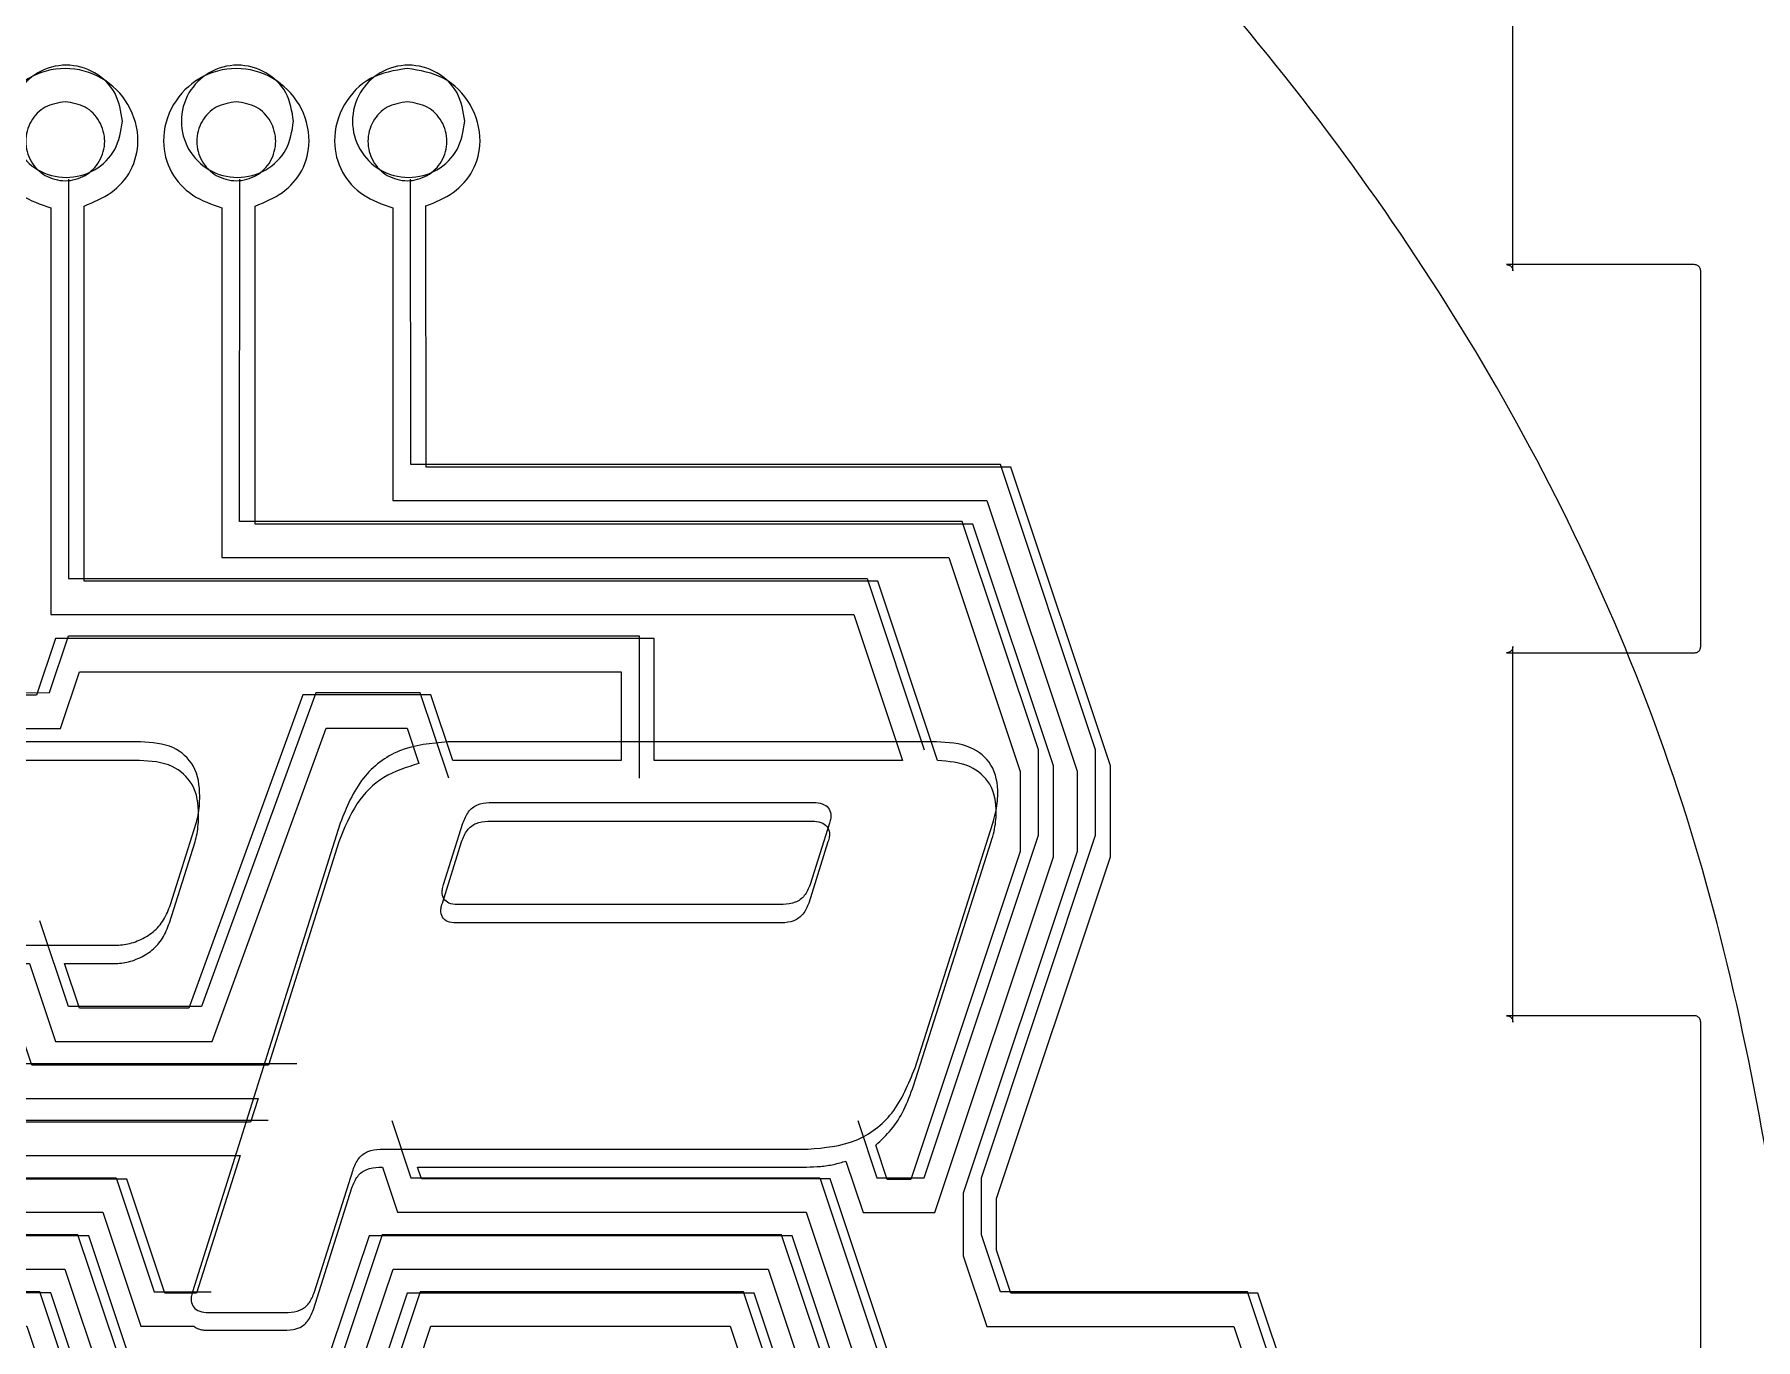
# Model space of a CAD drawing. Extents: x 1 to 406, y -9689 to -9382.
# Drawn here: x 136.03 to 163.53, y -9432.02 to -9411.17 of the extents above; entities that cross this region are included whole.
import ezdxf

# ---------------------------------------------------------------- set-up
doc = ezdxf.new("R2010")
doc.units = 0
doc.layers.get('0').update_dxf_attribs({"linetype": 'CONTINUOUS'})

msp = doc.modelspace()

# ---------------------------------------------------------------- linework, layer by layer
at = {"color": 7}
for points in [[(159.65234, -9414.9492), (159.65234, -9408.9492)], [(136.572341, -9413.48194), (136.572341, -9419.863596), (149.335652, -9419.863596), (150.247317, -9422.598591)], [(149.18386, -9428.524414), (149.487445, -9429.436079), (150.247317, -9429.436079), (152.070648, -9423.966089), (152.070648, -9422.598591), (150.854942, -9418.951931), (139.307363, -9418.953754), (139.309643, -9413.482719)], [(156.477181, -9434.450238), (155.413268, -9431.25941), (151.463023, -9431.25941), (151.158983, -9430.347745), (151.158983, -9429.436079), (152.982313, -9423.966089), (152.982313, -9422.598591), (151.463023, -9418.040265), (142.041803, -9418.040448), (142.039524, -9413.48323)], [(136.290369, -9413.941056), (136.290369, -9420.437822), (149.121116, -9420.437822), (149.899451, -9422.769809), (145.933626, -9422.769809), (145.933626, -9420.820657), (136.365126, -9420.820657), (136.060063, -9421.727407), (127.708805, -9421.727407), (126.036382, -9426.733822), (124.445951, -9426.733822), (124.206603, -9426.015176), (124.96263, -9426.015176)], [(150.459537, -9422.77222), (149.503954, -9419.904261), (136.820914, -9419.904261), (136.820914, -9413.911515)], [(139.024543, -9413.941071), (139.022073, -9419.526263), (150.638596, -9419.526263), (151.77806, -9422.944059), (151.77806, -9424.224603), (150.030279, -9429.463131), (149.654075, -9429.463131), (149.472604, -9428.915102)], [(148.995773, -9429.170727), (149.270693, -9429.994278), (150.414982, -9429.994278), (152.310473, -9424.309005), (152.310473, -9422.857243), (151.020829, -9418.995116), (139.555029, -9418.995116), (139.557499, -9413.911531)], [(141.753777, -9413.940469), (141.756247, -9418.616501), (151.246972, -9418.616501), (152.689091, -9422.943458), (152.689091, -9424.223998), (150.868357, -9429.683788), (150.868357, -9430.682179), (151.246972, -9431.81441), (155.193504, -9431.81441), (155.971837, -9434.147601), (155.625176, -9434.147601), (154.969831, -9432.18579), (149.654133, -9432.18579), (148.742559, -9429.455895), (142.213841, -9429.455895), (142.150537, -9429.265986), (148.366354, -9429.265986)], [(156.56564, -9434.147601), (156.53429, -9434.147601), (155.576898, -9431.28326), (151.629764, -9431.28326), (151.400062, -9430.595362), (151.400062, -9429.770605), (153.222603, -9424.308404), (153.222603, -9422.856641), (151.629764, -9418.083545), (142.287347, -9418.083545), (142.284878, -9413.910929)], [(162.55078, -9414.8477), (159.55078, -9414.8477)], [(162.65234, -9420.9492), (162.65234, -9414.9492)], [(123.809029, -9425.333586), (124.264862, -9426.701084), (126.239984, -9426.701084), (127.911522, -9421.687646), (136.2683, -9421.686734), (136.574187, -9420.777631), (145.689097, -9420.777472), (145.690464, -9423.054401)], [(159.65234, -9426.9492), (159.65234, -9420.9492)], [(159.55078, -9421.0508), (162.55078, -9421.0508)], [(122.684301, -9426.012164), (123.644708, -9426.012164), (124.063116, -9427.263768), (126.421026, -9427.263768), (128.09164, -9422.257955), (136.442901, -9422.257955), (136.747964, -9421.352468)], [(136.747964, -9421.352468), (145.402479, -9421.352468), (145.402479, -9422.771072), (142.716596, -9422.771072), (142.365107, -9421.719628), (140.316483, -9421.719628), (138.495748, -9426.727852), (136.747964, -9426.727852), (136.509218, -9426.014028), (137.33096, -9426.014028)], [(142.649956, -9423.054624), (142.194124, -9421.687126), (140.522586, -9421.687126), (138.699255, -9426.701285), (136.572341, -9426.701285), (136.116508, -9425.333787)], [(135.052631, -9426.014028), (135.94853, -9426.014028), (136.363317, -9427.258999), (138.867128, -9427.258999), (140.690274, -9422.252584)], [(140.690274, -9422.252584), (141.982272, -9422.252584), (142.170978, -9422.818701)], [(137.724196, -9422.473434), (129.906668, -9422.473434)], [(137.724196, -9422.473434), (129.906668, -9422.473434)], [(137.724196, -9422.473434), (129.906668, -9422.473434)], [(150.441213, -9422.473434), (142.635081, -9422.473434)], [(150.441213, -9422.473434), (142.635081, -9422.473434)], [(150.441213, -9422.473434), (142.635081, -9422.473434)], [(137.706563, -9422.771072), (137.706563, -9422.770454), (129.893684, -9422.770454)], [(143.296038, -9423.442078), (148.515321, -9423.442078)], [(143.296038, -9423.442078), (148.515321, -9423.442078)], [(143.296038, -9423.442078), (148.515321, -9423.442078)], [(138.20282, -9425.071679), (138.61307, -9423.772557)], [(138.20282, -9425.071679), (138.61307, -9423.772557)], [(138.20282, -9425.071679), (138.61307, -9423.772557)], [(140.914313, -9423.772557), (138.55538, -9431.259606)], [(140.914313, -9423.772557), (138.55538, -9431.259606)], [(140.914313, -9423.772557), (138.55538, -9431.259606)], [(142.566706, -9424.752597), (142.874393, -9423.772557)], [(142.566706, -9424.752597), (142.874393, -9423.772557)], [(142.566706, -9424.752597), (142.874393, -9423.772557)], [(143.275475, -9423.738727), (148.491697, -9423.738727)], [(148.731841, -9423.772557), (148.424154, -9424.752597), (148.424154, -9424.752597)], [(148.731841, -9423.772557), (148.424154, -9424.752597), (148.424154, -9424.752597)], [(148.731841, -9423.772557), (148.424154, -9424.752597), (148.424154, -9424.752597)], [(150.099339, -9427.681321), (151.341483, -9423.772557)], [(150.099339, -9427.681321), (151.341483, -9423.772557)], [(150.099339, -9427.681321), (151.341483, -9423.772557)], [(140.895259, -9424.067892), (139.769658, -9427.637013), (135.987115, -9427.637013), (135.683858, -9426.727852), (134.499175, -9426.727852), (134.620357, -9426.344412)], [(138.185259, -9425.365317), (138.595224, -9424.068497)], [(142.546581, -9425.047604), (142.854054, -9424.068509)], [(148.708141, -9424.068509), (148.400667, -9425.047604)], [(150.074893, -9427.969767), (150.074893, -9427.96915), (151.316848, -9424.066629)], [(147.991113, -9425.071679), (142.783226, -9425.071679)], [(147.991113, -9425.071679), (142.783226, -9425.071679)], [(147.991113, -9425.071679), (142.783226, -9425.071679)], [(147.967792, -9425.365931), (142.763024, -9425.365931)], [(135.068972, -9425.721241), (137.348134, -9425.721241)], [(135.068972, -9425.721241), (137.348134, -9425.721241)], [(135.068972, -9425.721241), (137.348134, -9425.721241)], [(148.492299, -9434.16628), (147.528277, -9431.278427), (141.982272, -9431.278427), (141.376366, -9433.096747), (136.898687, -9433.096747), (136.292178, -9431.276016), (127.180065, -9431.276016), (125.965842, -9427.635148), (121.843871, -9427.635148), (122.251425, -9426.342548)], [(133.837345, -9426.701285), (135.508883, -9426.701285), (135.812468, -9427.61295), (140.219001, -9427.61295)], [(162.55078, -9426.8477), (159.55078, -9426.8477)], [(162.65234, -9432.9492), (162.65234, -9426.9492)], [(148.423987, -9434.450292), (147.36053, -9431.260581), (142.194124, -9431.259669), (141.586499, -9433.082589), (136.724133, -9433.083501), (136.116508, -9431.259464), (126.999857, -9431.259464), (125.784152, -9427.612804), (121.507252, -9427.618547)], [(139.763169, -9428.524615), (135.204843, -9428.524615), (134.900803, -9427.61295), (133.381513, -9427.61295)], [(121.676267, -9428.168175), (125.580593, -9428.168175), (126.79723, -9431.809641), (135.907531, -9431.809641), (136.515851, -9433.629774), (141.758599, -9433.629774), (142.365107, -9431.809641), (147.145439, -9431.809641), (147.978034, -9434.302599)], [(134.044597, -9428.168175), (134.692706, -9428.168175), (134.998371, -9429.079746), (139.314474, -9429.079746), (138.620545, -9431.280905), (138.11291, -9431.280905), (137.507004, -9429.460171), (132.343235, -9429.460171), (132.279329, -9429.268452), (133.048617, -9429.268452)], [(154.653851, -9434.450292), (154.198018, -9433.082795), (148.87982, -9433.082863), (147.968155, -9430.34691), (141.586499, -9430.347822), (140.978874, -9432.171152), (137.332214, -9432.171152), (136.722765, -9430.347822), (128.519147, -9430.347799), (127.911376, -9428.524082)], [(131.861767, -9428.524469), (132.165807, -9429.436134), (137.332214, -9429.436134), (137.939838, -9431.259464), (138.851504, -9431.259464)], [(141.738291, -9428.524414), (142.042331, -9429.436079), (148.575779, -9429.436079), (149.487445, -9432.171075), (154.805643, -9432.171075), (155.565516, -9434.447101)], [(141.552479, -9428.980444), (148.389967, -9428.980444)], [(141.552479, -9428.980444), (148.389967, -9428.980444)], [(141.552479, -9428.980444), (148.389967, -9428.980444)], [(127.769695, -9429.26297), (128.314711, -9430.896808), (136.513438, -9430.896808), (137.124169, -9432.715733), (141.150282, -9432.715733), (141.758599, -9430.894999), (147.753759, -9430.894999), (148.66533, -9433.626703), (153.979219, -9433.626703), (154.154059, -9434.148808), (148.752748, -9434.148808)], [(141.533117, -9429.26785), (141.590995, -9429.26785), (141.83155, -9429.988907), (148.360267, -9429.988907), (149.271838, -9432.720611), (154.587539, -9432.720611), (155.064426, -9434.149466), (154.714145, -9434.149466), (154.362057, -9433.096815), (149.048168, -9433.096815), (148.136594, -9430.364509), (141.376366, -9430.364509), (140.767444, -9432.185244), (137.507004, -9432.185244), (136.896276, -9430.364509), (128.697546, -9430.364509), (128.330988, -9429.268452), (131.720447, -9429.268452), (131.961002, -9429.988305), (137.124169, -9429.988305), (137.730075, -9431.809039), (138.576536, -9431.809039)], [(140.504064, -9431.259606), (141.119438, -9429.310922)], [(140.504064, -9431.259606), (141.119438, -9429.310922)], [(140.504064, -9431.259606), (141.119438, -9429.310922)], [(140.485291, -9431.543163), (141.100242, -9429.597632)], [(138.7719, -9431.590085), (140.082419, -9431.590085)], [(138.7719, -9431.590085), (140.082419, -9431.590085)], [(138.7719, -9431.590085), (140.082419, -9431.590085)], [(138.753787, -9431.873548), (140.063871, -9431.873548)]]:
    msp.add_lwpolyline(points, dxfattribs=at)
for points in [[(141.985844, -9411.714591)], [(136.520071, -9412.246988)], [(139.254788, -9412.246988)], [(141.986492, -9412.246988)], [(137.433914, -9412.557922)], [(140.16891, -9412.557922)], [(142.903905, -9412.557922)], [(137.724196, -9422.473434)], [(137.724196, -9422.473434)], [(137.724196, -9422.473434)], [(143.275475, -9423.738727)], [(134.331571, -9427.259012), (135.301023, -9427.259012), (135.604277, -9428.168175), (139.602054, -9428.168175), (139.482079, -9428.548599), (135.381206, -9428.548599), (135.075541, -9427.637025), (134.212201, -9427.637025)], [(150.099339, -9427.681321)], [(150.099339, -9427.681321)], [(150.099339, -9427.681321)], [(141.533117, -9429.26785)]]:
    msp.add_lwpolyline(points, close=True, dxfattribs=at)
at = {"color": 1}
for points in [[(137.433913, -9412.557919)], [(140.168908, -9412.557919)], [(142.903904, -9412.557919)], [(137.724196, -9422.473434)], [(150.099339, -9427.681321)]]:
    msp.add_lwpolyline(points, close=True, dxfattribs=at)
at = {"color": 5}
for points in [[(137.433913, -9412.557919)], [(140.168908, -9412.557919)], [(142.903904, -9412.557919)]]:
    msp.add_lwpolyline(points, close=True, dxfattribs=at)
at = {"color": 1}
for points in [[(136.572339, -9413.481938), (136.572339, -9419.863593), (149.335651, -9419.863593), (150.247316, -9422.598589)], [(149.183859, -9428.524412), (149.487443, -9429.436077), (150.247316, -9429.436077), (152.070646, -9423.966086), (152.070646, -9422.598589), (150.854941, -9418.951928), (139.307362, -9418.953752), (139.309641, -9413.482717)], [(156.47718, -9434.450235), (155.413266, -9431.259407), (151.463022, -9431.259407), (151.158981, -9430.347742), (151.158981, -9429.436077), (152.982311, -9423.966086), (152.982311, -9422.598589), (151.463022, -9418.040263), (142.041801, -9418.040446), (142.039522, -9413.483228)], [(123.809028, -9425.333584), (124.26486, -9426.701082), (126.239983, -9426.701082), (127.911521, -9421.687644), (136.268299, -9421.686732), (136.574185, -9420.777629), (145.689095, -9420.777469), (145.690463, -9423.054399)], [(142.649955, -9423.054622), (142.194122, -9421.687124), (140.522584, -9421.687124), (138.699254, -9426.701282), (136.572339, -9426.701282), (136.116507, -9425.333785)], [(137.724196, -9422.473434), (129.906668, -9422.473434)], [(150.441213, -9422.473434), (142.635081, -9422.473434)], [(143.296038, -9423.442078), (148.515321, -9423.442078)], [(138.20282, -9425.071679), (138.61307, -9423.772557)], [(140.914313, -9423.772557), (138.55538, -9431.259606)], [(142.566706, -9424.752597), (142.874393, -9423.772557)], [(148.731841, -9423.772557), (148.424154, -9424.752597), (148.424154, -9424.752597)], [(150.099339, -9427.681321), (151.341483, -9423.772557)], [(147.991113, -9425.071679), (142.783226, -9425.071679)], [(135.068972, -9425.721241), (137.348134, -9425.721241)], [(133.837344, -9426.701282), (135.508882, -9426.701282), (135.812466, -9427.612947), (140.219, -9427.612947)], [(148.423986, -9434.45029), (147.360529, -9431.260579), (142.194122, -9431.259667), (141.586498, -9433.082587), (136.724132, -9433.083499), (136.116507, -9431.259462), (126.999856, -9431.259462), (125.78415, -9427.612802), (121.507251, -9427.618545)], [(139.763167, -9428.524613), (135.204842, -9428.524613), (134.900801, -9427.612947), (133.381511, -9427.612947)], [(154.653849, -9434.45029), (154.198017, -9433.082792), (148.879818, -9433.082861), (147.968153, -9430.346908), (141.586498, -9430.34782), (140.978873, -9432.17115), (137.332212, -9432.17115), (136.722764, -9430.34782), (128.519146, -9430.347797), (127.911375, -9428.524079)], [(131.861766, -9428.524467), (132.165806, -9429.436132), (137.332212, -9429.436132), (137.939837, -9431.259462), (138.851502, -9431.259462)], [(141.73829, -9428.524412), (142.04233, -9429.436077), (148.575778, -9429.436077), (149.487443, -9432.171072), (154.805642, -9432.171072), (155.565515, -9434.447099)], [(141.552479, -9428.980444), (148.389967, -9428.980444)], [(140.504064, -9431.259606), (141.119438, -9429.310922)], [(138.7719, -9431.590085), (140.082419, -9431.590085)]]:
    msp.add_lwpolyline(points, dxfattribs=at)
at = {"color": 5}
for points in [[(136.572339, -9413.481938), (136.572339, -9419.863593), (149.335651, -9419.863593), (150.247316, -9422.598589)], [(149.183859, -9428.524412), (149.487443, -9429.436077), (150.247316, -9429.436077), (152.070646, -9423.966086), (152.070646, -9422.598589), (150.854941, -9418.951928), (139.307362, -9418.953752), (139.309641, -9413.482717)], [(156.47718, -9434.450235), (155.413266, -9431.259407), (151.463022, -9431.259407), (151.158981, -9430.347742), (151.158981, -9429.436077), (152.982311, -9423.966086), (152.982311, -9422.598589), (151.463022, -9418.040263), (142.041801, -9418.040446), (142.039522, -9413.483228)], [(123.809028, -9425.333584), (124.26486, -9426.701082), (126.239983, -9426.701082), (127.911521, -9421.687644), (136.268299, -9421.686732), (136.574185, -9420.777629), (145.689095, -9420.777469), (145.690463, -9423.054399)], [(142.649955, -9423.054622), (142.194122, -9421.687124), (140.522584, -9421.687124), (138.699254, -9426.701282), (136.572339, -9426.701282), (136.116507, -9425.333785)], [(133.837344, -9426.701282), (135.508882, -9426.701282), (135.812466, -9427.612947), (140.219, -9427.612947)], [(148.423986, -9434.45029), (147.360529, -9431.260579), (142.194122, -9431.259667), (141.586498, -9433.082587), (136.724132, -9433.083499), (136.116507, -9431.259462), (126.999856, -9431.259462), (125.78415, -9427.612802), (121.507251, -9427.618545)], [(139.763167, -9428.524613), (135.204842, -9428.524613), (134.900801, -9427.612947), (133.381511, -9427.612947)], [(154.653849, -9434.45029), (154.198017, -9433.082792), (148.879818, -9433.082861), (147.968153, -9430.346908), (141.586498, -9430.34782), (140.978873, -9432.17115), (137.332212, -9432.17115), (136.722764, -9430.34782), (128.519146, -9430.347797), (127.911375, -9428.524079)], [(131.861766, -9428.524467), (132.165806, -9429.436132), (137.332212, -9429.436132), (137.939837, -9431.259462), (138.851502, -9431.259462)], [(141.73829, -9428.524412), (142.04233, -9429.436077), (148.575778, -9429.436077), (149.487443, -9432.171072), (154.805642, -9432.171072), (155.565515, -9434.447099)]]:
    msp.add_lwpolyline(points, dxfattribs=at)
at = {"color": 7}
for points, knots in [([(174.678519, -9433.072518), (174.069414, -9439.032811), (172.85992, -9450.868098), (163.476223, -9466.508611), (149.736904, -9478.136922), (132.723344, -9484.30419), (114.670038, -9484.30419), (97.680307, -9478.136922), (83.845844, -9466.508611), (74.815656, -9450.868098), (71.662767, -9433.072518), (74.815656, -9415.276938), (83.845844, -9399.636425), (97.680307, -9388.008114), (114.670038, -9381.840845), (132.723344, -9381.840845), (149.736904, -9388.008114), (163.476223, -9399.636425), (172.85992, -9415.276938), (174.069414, -9427.112224), (174.678519, -9433.072518)], [0, 0, 0, 0, 17.790147, 35.32569, 53.115837, 70.905984, 88.441526, 106.231673, 124.021821, 141.557363, 159.34751, 177.137657, 194.6732, 212.463347, 230.253494, 247.789036, 265.579184, 283.369331, 300.904873, 318.69502, 318.69502, 318.69502, 318.69502]), ([(164.714158, -9437.122752), (164.223994, -9441.919167), (163.250681, -9451.443353), (155.699357, -9464.029712), (144.642942, -9473.387339), (130.951654, -9478.350313), (116.423654, -9478.350313), (102.751541, -9473.387339), (91.618562, -9464.029712), (84.351717, -9451.443353), (81.814499, -9437.122752), (84.351717, -9422.802151), (91.618562, -9410.215792), (102.751541, -9400.858165), (116.423654, -9395.895191), (130.951654, -9395.895191), (144.642942, -9400.858165), (155.699357, -9410.215792), (163.250681, -9422.802151), (164.223994, -9432.326337), (164.714158, -9437.122752)], [0, 0, 0, 0, 14.316229, 28.427571, 42.743801, 57.06003, 71.171372, 85.487601, 99.803831, 113.915172, 128.231402, 142.547631, 156.658973, 170.975202, 185.291432, 199.402773, 213.719003, 228.035232, 242.146574, 256.462803, 256.462803, 256.462803, 256.462803]), ([(136.820914, -9413.911515), (136.972407, -9413.850125), (137.26947, -9413.729744), (137.60285, -9413.358396), (137.730519, -9412.835458), (137.570498, -9412.269283), (137.128029, -9411.826068), (136.520115, -9411.659017), (135.912301, -9411.826034), (135.46989, -9412.269356), (135.308297, -9412.844749), (135.445001, -9413.385744), (135.804967, -9413.774775), (136.126503, -9413.884921), (136.290369, -9413.941056)], [0, 0, 0, 0, 0.48593, 0.952864, 1.435026, 2.041216, 2.631904, 3.238299, 3.844549, 4.435031, 5.041179, 5.550652, 6.044931, 6.558637, 6.558637, 6.558637, 6.558637]), ([(137.433914, -9412.557922), (137.409277, -9412.715943), (137.360731, -9413.0273), (137.003857, -9413.370079), (136.538329, -9413.49709), (136.067913, -9413.370079), (135.725411, -9413.0273), (135.598306, -9412.557922), (135.725411, -9412.088543), (136.067913, -9411.745765), (136.538329, -9411.618754), (137.003857, -9411.745765), (137.360731, -9412.088543), (137.409277, -9412.3999), (137.433914, -9412.557922)], [0, 0, 0, 0, 0.468695, 0.923489, 1.392184, 1.860878, 2.315673, 2.784367, 3.253062, 3.707857, 4.176551, 4.645246, 5.10004, 5.568735, 5.568735, 5.568735, 5.568735]), ([(139.557499, -9413.911531), (139.70863, -9413.849927), (140.005033, -9413.729107), (140.337273, -9413.357742), (140.464583, -9412.835286), (140.304851, -9412.269385), (139.862664, -9411.826047), (139.254774, -9411.659032), (138.646935, -9411.826086), (138.204243, -9412.269279), (138.042424, -9412.844721), (138.17922, -9413.385687), (138.539124, -9413.774736), (138.860672, -9413.884919), (139.024543, -9413.941071)], [0, 0, 0, 0, 0.485176, 0.951539, 1.433054, 2.039202, 2.629686, 3.235931, 3.842332, 4.433019, 5.039207, 5.54858, 6.042895, 6.556625, 6.556625, 6.556625, 6.556625]), ([(140.16891, -9412.557922), (140.144272, -9412.715943), (140.095727, -9413.0273), (139.738852, -9413.370079), (139.273324, -9413.49709), (138.802909, -9413.370079), (138.460407, -9413.0273), (138.333302, -9412.557922), (138.460407, -9412.088543), (138.802909, -9411.745765), (139.273324, -9411.618754), (139.738852, -9411.745765), (140.095727, -9412.088543), (140.144272, -9412.3999), (140.16891, -9412.557922)], [0, 0, 0, 0, 0.468695, 0.923489, 1.392184, 1.860878, 2.315673, 2.784367, 3.253062, 3.707857, 4.176551, 4.645246, 5.10004, 5.568735, 5.568735, 5.568735, 5.568735]), ([(141.98589, -9411.714591), (141.781528, -9411.746955), (141.37812, -9411.810841), (140.935706, -9412.272769), (140.77419, -9412.843051), (140.910566, -9413.384672), (141.26939, -9413.773418), (141.590268, -9413.88408), (141.753777, -9413.940469)], [0, 0, 0, 0, 0.60625, 1.196732, 1.802879, 2.311679, 2.80535, 3.318288, 3.318288, 3.318288, 3.318288]), ([(142.903905, -9412.557922), (142.879267, -9412.715943), (142.830722, -9413.0273), (142.473847, -9413.370079), (142.008319, -9413.49709), (141.537904, -9413.370079), (141.195402, -9413.0273), (141.068297, -9412.557922), (141.195402, -9412.088543), (141.537904, -9411.745765), (142.008319, -9411.618754), (142.473847, -9411.745765), (142.830722, -9412.088543), (142.879267, -9412.3999), (142.903905, -9412.557922)], [0, 0, 0, 0, 0.468695, 0.923489, 1.392184, 1.860878, 2.315673, 2.784367, 3.253062, 3.707857, 4.176551, 4.645246, 5.10004, 5.568735, 5.568735, 5.568735, 5.568735]), ([(142.284878, -9413.910929), (142.436683, -9413.849693), (142.734294, -9413.729642), (143.068478, -9413.358466), (143.196334, -9412.834162), (143.03627, -9412.272712), (142.5938, -9411.810863), (142.190261, -9411.746961), (141.985844, -9411.714591)], [0, 0, 0, 0, 0.486589, 0.953948, 1.436548, 2.042737, 2.633426, 3.239821, 3.239821, 3.239821, 3.239821]), ([(136.520071, -9412.246988), (136.631764, -9412.264068), (136.851267, -9412.297635), (137.093067, -9412.549406), (137.180878, -9412.877413), (137.093224, -9413.2087), (136.850895, -9413.449434), (136.520306, -9413.536339), (136.189819, -9413.449581), (135.948602, -9413.208333), (135.862017, -9412.877414), (135.948749, -9412.549765), (136.189459, -9412.297523), (136.408549, -9412.264035), (136.520071, -9412.246988)], [0, 0, 0, 0, 0.331057, 0.650607, 0.981294, 1.311376, 1.630108, 1.961006, 2.291297, 2.609208, 2.939129, 3.269654, 3.588388, 3.91884, 3.91884, 3.91884, 3.91884]), ([(139.254788, -9412.246988), (139.36631, -9412.264035), (139.5854, -9412.297523), (139.82611, -9412.549765), (139.912842, -9412.877414), (139.826256, -9413.208333), (139.58504, -9413.449581), (139.254553, -9413.536339), (138.923964, -9413.449434), (138.681635, -9413.2087), (138.593983, -9412.877414), (138.681785, -9412.549404), (138.92359, -9412.297635), (139.143094, -9412.264069), (139.254788, -9412.246988)], [0, 0, 0, 0, 0.330452, 0.649186, 0.979711, 1.309632, 1.627544, 1.957834, 2.288732, 2.607464, 2.937546, 3.268232, 3.587784, 3.918843, 3.918843, 3.918843, 3.918843]), ([(141.986492, -9412.246988), (142.098184, -9412.264069), (142.317687, -9412.297637), (142.559492, -9412.549404), (142.647298, -9412.877414), (142.559642, -9413.208701), (142.317313, -9413.449432), (141.986726, -9413.536339), (141.656241, -9413.449581), (141.415024, -9413.208333), (141.328437, -9412.877414), (141.415171, -9412.549765), (141.655881, -9412.297524), (141.87497, -9412.264035), (141.986492, -9412.246988)], [0, 0, 0, 0, 0.331056, 0.650609, 0.981295, 1.311378, 1.630111, 1.961005, 2.291294, 2.609207, 2.939128, 3.269653, 3.588387, 3.918838, 3.918838, 3.918838, 3.918838]), ([(159.55078, -9414.8477), (159.568322, -9414.85036), (159.603067, -9414.855627), (159.644113, -9414.895524), (159.649549, -9414.930989), (159.65234, -9414.9492)], [0, 0, 0, 0, 0.052363, 0.103712, 0.157913, 0.157913, 0.157913, 0.157913]), ([(162.65234, -9414.9492), (162.649695, -9414.931611), (162.644464, -9414.89683), (162.604462, -9414.855832), (162.569002, -9414.85046), (162.55078, -9414.8477)], [0, 0, 0, 0, 0.052477, 0.103769, 0.15799, 0.15799, 0.15799, 0.15799]), ([(159.65234, -9420.9492), (159.649693, -9420.966796), (159.64446, -9421.001594), (159.604477, -9421.042643), (159.569004, -9421.048032), (159.55078, -9421.0508)], [0, 0, 0, 0, 0.052502, 0.103829, 0.158056, 0.158056, 0.158056, 0.158056]), ([(162.55078, -9421.0508), (162.568323, -9421.04814), (162.603076, -9421.042872), (162.644125, -9421.002931), (162.649552, -9420.967435), (162.65234, -9420.9492)], [0, 0, 0, 0, 0.052364, 0.103731, 0.158, 0.158, 0.158, 0.158]), ([(138.61307, -9423.772557), (138.624631, -9423.729725), (138.648849, -9423.639997), (138.666048, -9423.494305), (138.676936, -9423.229919), (138.626923, -9422.852549), (138.234373, -9422.501642), (137.906388, -9422.483507), (137.724196, -9422.473434)], [0, 0, 0, 0, 0.132975, 0.278566, 0.438233, 0.930734, 1.358224, 1.892437, 1.892437, 1.892437, 1.892437]), ([(138.61307, -9423.772557), (138.624631, -9423.729725), (138.648849, -9423.639997), (138.666048, -9423.494305), (138.676936, -9423.229919), (138.626923, -9422.852549), (138.234373, -9422.501642), (137.906388, -9422.483507), (137.724196, -9422.473434)], [0, 0, 0, 0, 0.132975, 0.278566, 0.438233, 0.930734, 1.358224, 1.892437, 1.892437, 1.892437, 1.892437]), ([(138.61307, -9423.772557), (138.624631, -9423.729725), (138.648849, -9423.639997), (138.666048, -9423.494305), (138.676936, -9423.229919), (138.626923, -9422.852549), (138.234373, -9422.501642), (137.906388, -9422.483507), (137.724196, -9422.473434)], [0, 0, 0, 0, 0.132975, 0.278566, 0.438233, 0.930734, 1.358224, 1.892437, 1.892437, 1.892437, 1.892437]), ([(142.635081, -9422.473434), (142.369534, -9422.495978), (141.861487, -9422.539108), (141.208807, -9423.037889), (141.016413, -9423.51785), (140.914313, -9423.772557)], [0, 0, 0, 0, 0.787, 1.5057, 2.318365, 2.318365, 2.318365, 2.318365]), ([(142.635081, -9422.473434), (142.369534, -9422.495978), (141.861487, -9422.539108), (141.208807, -9423.037889), (141.016413, -9423.51785), (140.914313, -9423.772557)], [0, 0, 0, 0, 0.787, 1.5057, 2.318365, 2.318365, 2.318365, 2.318365]), ([(142.635081, -9422.473434), (142.369534, -9422.495978), (141.861487, -9422.539108), (141.208807, -9423.037889), (141.016413, -9423.51785), (140.914313, -9423.772557)], [0, 0, 0, 0, 0.787, 1.5057, 2.318365, 2.318365, 2.318365, 2.318365]), ([(151.341483, -9423.772557), (151.357348, -9423.7184), (151.388025, -9423.613686), (151.414792, -9423.456755), (151.430552, -9423.197869), (151.37101, -9422.828294), (150.961848, -9422.498455), (150.628768, -9422.482448), (150.441213, -9422.473434)], [0, 0, 0, 0, 0.169245, 0.327242, 0.475652, 0.950471, 1.378973, 1.93123, 1.93123, 1.93123, 1.93123]), ([(151.341483, -9423.772557), (151.357348, -9423.7184), (151.388025, -9423.613686), (151.414792, -9423.456755), (151.430552, -9423.197869), (151.37101, -9422.828294), (150.961848, -9422.498455), (150.628768, -9422.482448), (150.441213, -9422.473434)], [0, 0, 0, 0, 0.169245, 0.327242, 0.475652, 0.950471, 1.378973, 1.93123, 1.93123, 1.93123, 1.93123]), ([(151.341483, -9423.772557), (151.357348, -9423.7184), (151.388025, -9423.613686), (151.414792, -9423.456755), (151.430552, -9423.197869), (151.37101, -9422.828294), (150.961848, -9422.498455), (150.628768, -9422.482448), (150.441213, -9422.473434)], [0, 0, 0, 0, 0.169245, 0.327242, 0.475652, 0.950471, 1.378973, 1.93123, 1.93123, 1.93123, 1.93123]), ([(138.595224, -9424.068497), (138.606751, -9424.025689), (138.630912, -9423.935971), (138.647926, -9423.790326), (138.658753, -9423.526236), (138.608772, -9423.149296), (138.216307, -9422.799146), (137.888629, -9422.781099), (137.706563, -9422.771072)], [0, 0, 0, 0, 0.132878, 0.27849, 0.438027, 0.92977, 1.356758, 1.890648, 1.890648, 1.890648, 1.890648]), ([(142.170978, -9422.818701), (141.976884, -9422.878374), (141.590947, -9422.997027), (141.132517, -9423.46008), (140.977623, -9423.856891), (140.895259, -9424.067892)], [0, 0, 0, 0, 0.601958, 1.196937, 1.872579, 1.872579, 1.872579, 1.872579]), ([(151.316848, -9424.066629), (151.33268, -9424.012591), (151.363277, -9423.908156), (151.390002, -9423.751642), (151.405516, -9423.496448), (151.348304, -9423.136053), (150.96015, -9422.807974), (150.639115, -9422.785046), (150.459537, -9422.77222)], [0, 0, 0, 0, 0.168874, 0.326367, 0.474444, 0.938699, 1.355658, 1.884985, 1.884985, 1.884985, 1.884985]), ([(142.874393, -9423.772557), (142.899562, -9423.707983), (142.946596, -9423.58731), (143.105851, -9423.459298), (143.231108, -9423.447957), (143.296038, -9423.442078)], [0, 0, 0, 0, 0.205554, 0.384129, 0.576333, 0.576333, 0.576333, 0.576333]), ([(142.874393, -9423.772557), (142.899562, -9423.707983), (142.946596, -9423.58731), (143.105851, -9423.459298), (143.231108, -9423.447957), (143.296038, -9423.442078)], [0, 0, 0, 0, 0.205554, 0.384129, 0.576333, 0.576333, 0.576333, 0.576333]), ([(142.874393, -9423.772557), (142.899562, -9423.707983), (142.946596, -9423.58731), (143.105851, -9423.459298), (143.231108, -9423.447957), (143.296038, -9423.442078)], [0, 0, 0, 0, 0.205554, 0.384129, 0.576333, 0.576333, 0.576333, 0.576333]), ([(148.515321, -9423.442078), (148.561281, -9423.448793), (148.643258, -9423.460769), (148.740233, -9423.543645), (148.75744, -9423.632081), (148.752585, -9423.693481), (148.744656, -9423.731686), (148.736317, -9423.758283), (148.731841, -9423.772557)], [0, 0, 0, 0, 0.137276, 0.244851, 0.358175, 0.391193, 0.429931, 0.474806, 0.474806, 0.474806, 0.474806]), ([(148.515321, -9423.442078), (148.561281, -9423.448793), (148.643258, -9423.460769), (148.740233, -9423.543645), (148.75744, -9423.632081), (148.752585, -9423.693481), (148.744656, -9423.731686), (148.736317, -9423.758283), (148.731841, -9423.772557)], [0, 0, 0, 0, 0.137276, 0.244851, 0.358175, 0.391193, 0.429931, 0.474806, 0.474806, 0.474806, 0.474806]), ([(148.515321, -9423.442078), (148.561281, -9423.448793), (148.643258, -9423.460769), (148.740233, -9423.543645), (148.75744, -9423.632081), (148.752585, -9423.693481), (148.744656, -9423.731686), (148.736317, -9423.758283), (148.731841, -9423.772557)], [0, 0, 0, 0, 0.137276, 0.244851, 0.358175, 0.391193, 0.429931, 0.474806, 0.474806, 0.474806, 0.474806]), ([(142.854054, -9424.068509), (142.879218, -9424.004031), (142.926245, -9423.883529), (143.085471, -9423.755861), (143.210596, -9423.744578), (143.275475, -9423.738727)], [0, 0, 0, 0, 0.205267, 0.383618, 0.575676, 0.575676, 0.575676, 0.575676]), ([(148.491697, -9423.738727), (148.537651, -9423.745443), (148.619632, -9423.757423), (148.716538, -9423.840249), (148.73399, -9423.928617), (148.728866, -9423.989869), (148.720662, -9424.027798), (148.712515, -9424.054288), (148.708141, -9424.068509)], [0, 0, 0, 0, 0.137243, 0.244842, 0.358109, 0.390978, 0.429488, 0.474129, 0.474129, 0.474129, 0.474129]), ([(142.783226, -9425.071679), (142.737363, -9425.069437), (142.655777, -9425.065447), (142.556246, -9424.983891), (142.541194, -9424.894255), (142.545934, -9424.831679), (142.5539, -9424.793465), (142.562234, -9424.76687), (142.566706, -9424.752597)], [0, 0, 0, 0, 0.134891, 0.239955, 0.356974, 0.389993, 0.428731, 0.473605, 0.473605, 0.473605, 0.473605]), ([(142.783226, -9425.071679), (142.737363, -9425.069437), (142.655777, -9425.065447), (142.556246, -9424.983891), (142.541194, -9424.894255), (142.545934, -9424.831679), (142.5539, -9424.793465), (142.562234, -9424.76687), (142.566706, -9424.752597)], [0, 0, 0, 0, 0.134891, 0.239955, 0.356974, 0.389993, 0.428731, 0.473605, 0.473605, 0.473605, 0.473605]), ([(142.783226, -9425.071679), (142.737363, -9425.069437), (142.655777, -9425.065447), (142.556246, -9424.983891), (142.541194, -9424.894255), (142.545934, -9424.831679), (142.5539, -9424.793465), (142.562234, -9424.76687), (142.566706, -9424.752597)], [0, 0, 0, 0, 0.134891, 0.239955, 0.356974, 0.389993, 0.428731, 0.473605, 0.473605, 0.473605, 0.473605]), ([(148.424154, -9424.752597), (148.39844, -9424.815284), (148.349731, -9424.934028), (148.185201, -9425.055798), (148.057932, -9425.066212), (147.991113, -9425.071679)], [0, 0, 0, 0, 0.200508, 0.379809, 0.578001, 0.578001, 0.578001, 0.578001]), ([(148.424154, -9424.752597), (148.39844, -9424.815284), (148.349731, -9424.934028), (148.185201, -9425.055798), (148.057932, -9425.066212), (147.991113, -9425.071679)], [0, 0, 0, 0, 0.200508, 0.379809, 0.578001, 0.578001, 0.578001, 0.578001]), ([(148.424154, -9424.752597), (148.39844, -9424.815284), (148.349731, -9424.934028), (148.185201, -9425.055798), (148.057932, -9425.066212), (147.991113, -9425.071679)], [0, 0, 0, 0, 0.200508, 0.379809, 0.578001, 0.578001, 0.578001, 0.578001]), ([(137.348134, -9425.721241), (137.386686, -9425.719466), (137.46551, -9425.715837), (137.58432, -9425.687421), (137.743575, -9425.628464), (137.930727, -9425.519688), (138.108389, -9425.320286), (138.170679, -9425.156298), (138.20282, -9425.071679)], [0, 0, 0, 0, 0.115565, 0.236286, 0.364479, 0.624628, 0.877627, 1.147361, 1.147361, 1.147361, 1.147361]), ([(137.348134, -9425.721241), (137.386686, -9425.719466), (137.46551, -9425.715837), (137.58432, -9425.687421), (137.743575, -9425.628464), (137.930727, -9425.519688), (138.108389, -9425.320286), (138.170679, -9425.156298), (138.20282, -9425.071679)], [0, 0, 0, 0, 0.115565, 0.236286, 0.364479, 0.624628, 0.877627, 1.147361, 1.147361, 1.147361, 1.147361]), ([(137.348134, -9425.721241), (137.386686, -9425.719466), (137.46551, -9425.715837), (137.58432, -9425.687421), (137.743575, -9425.628464), (137.930727, -9425.519688), (138.108389, -9425.320286), (138.170679, -9425.156298), (138.20282, -9425.071679)], [0, 0, 0, 0, 0.115565, 0.236286, 0.364479, 0.624628, 0.877627, 1.147361, 1.147361, 1.147361, 1.147361]), ([(142.763024, -9425.365931), (142.717161, -9425.363648), (142.635551, -9425.359584), (142.5362, -9425.278066), (142.52081, -9425.188604), (142.525829, -9425.126251), (142.534068, -9425.088314), (142.54221, -9425.061825), (142.546581, -9425.047604)], [0, 0, 0, 0, 0.134881, 0.240014, 0.356744, 0.389613, 0.428123, 0.472764, 0.472764, 0.472764, 0.472764]), ([(148.400667, -9425.047604), (148.374948, -9425.110174), (148.326217, -9425.228726), (148.16171, -9425.350119), (148.034562, -9425.360487), (147.967792, -9425.365931)], [0, 0, 0, 0, 0.200178, 0.379279, 0.577342, 0.577342, 0.577342, 0.577342]), ([(137.33096, -9426.014028), (137.369449, -9426.012296), (137.448117, -9426.008757), (137.56682, -9425.980639), (137.725755, -9425.921245), (137.912978, -9425.812883), (138.090736, -9425.613683), (138.153093, -9425.449835), (138.185259, -9425.365317)], [0, 0, 0, 0, 0.115379, 0.235821, 0.363919, 0.62398, 0.876923, 1.146409, 1.146409, 1.146409, 1.146409]), ([(159.55078, -9426.8477), (159.568322, -9426.85036), (159.603067, -9426.855627), (159.644113, -9426.895524), (159.649549, -9426.930989), (159.65234, -9426.9492)], [0, 0, 0, 0, 0.052363, 0.103712, 0.157913, 0.157913, 0.157913, 0.157913]), ([(162.65234, -9426.9492), (162.649695, -9426.931611), (162.644464, -9426.89683), (162.604462, -9426.855832), (162.569002, -9426.85046), (162.55078, -9426.8477)], [0, 0, 0, 0, 0.052477, 0.103769, 0.15799, 0.15799, 0.15799, 0.15799]), ([(148.389967, -9428.980444), (148.653471, -9428.957772), (149.158506, -9428.91432), (149.806178, -9428.414718), (149.997592, -9427.93586), (150.099339, -9427.681321)], [0, 0, 0, 0, 0.780777, 1.496449, 2.308533, 2.308533, 2.308533, 2.308533]), ([(148.389967, -9428.980444), (148.653471, -9428.957772), (149.158506, -9428.91432), (149.806178, -9428.414718), (149.997592, -9427.93586), (150.099339, -9427.681321)], [0, 0, 0, 0, 0.780777, 1.496449, 2.308533, 2.308533, 2.308533, 2.308533]), ([(148.389967, -9428.980444), (148.653471, -9428.957772), (149.158506, -9428.91432), (149.806178, -9428.414718), (149.997592, -9427.93586), (150.099339, -9427.681321)], [0, 0, 0, 0, 0.780777, 1.496449, 2.308533, 2.308533, 2.308533, 2.308533]), ([(149.472604, -9428.915102), (149.558542, -9428.835642), (149.736188, -9428.671387), (149.938205, -9428.345396), (150.027853, -9428.099038), (150.074893, -9427.969767)], [0, 0, 0, 0, 0.349943, 0.72338, 1.135673, 1.135673, 1.135673, 1.135673]), ([(141.119438, -9429.310922), (141.144953, -9429.246176), (141.192946, -9429.124394), (141.357238, -9428.99719), (141.485504, -9428.986188), (141.552479, -9428.980444)], [0, 0, 0, 0, 0.206127, 0.387706, 0.586129, 0.586129, 0.586129, 0.586129]), ([(141.119438, -9429.310922), (141.144953, -9429.246176), (141.192946, -9429.124394), (141.357238, -9428.99719), (141.485504, -9428.986188), (141.552479, -9428.980444)], [0, 0, 0, 0, 0.206127, 0.387706, 0.586129, 0.586129, 0.586129, 0.586129]), ([(141.119438, -9429.310922), (141.144953, -9429.246176), (141.192946, -9429.124394), (141.357238, -9428.99719), (141.485504, -9428.986188), (141.552479, -9428.980444)], [0, 0, 0, 0, 0.206127, 0.387706, 0.586129, 0.586129, 0.586129, 0.586129]), ([(148.366354, -9429.265986), (148.441153, -9429.263885), (148.586605, -9429.259801), (148.798015, -9429.228044), (148.930846, -9429.189545), (148.995773, -9429.170727)], [0, 0, 0, 0, 0.224373, 0.436316, 0.638968, 0.638968, 0.638968, 0.638968]), ([(141.100242, -9429.597632), (141.125758, -9429.532981), (141.173757, -9429.411363), (141.338045, -9429.284516), (141.466191, -9429.273568), (141.533117, -9429.26785)], [0, 0, 0, 0, 0.205848, 0.387229, 0.58552, 0.58552, 0.58552, 0.58552]), ([(138.55538, -9431.259606), (138.550904, -9431.273881), (138.542565, -9431.300477), (138.534636, -9431.338682), (138.529781, -9431.400082), (138.546988, -9431.488518), (138.643963, -9431.571394), (138.72594, -9431.58337), (138.7719, -9431.590085)], [0, 0, 0, 0, 0.044874, 0.083613, 0.116631, 0.229954, 0.337529, 0.474806, 0.474806, 0.474806, 0.474806]), ([(138.55538, -9431.259606), (138.550904, -9431.273881), (138.542565, -9431.300477), (138.534636, -9431.338682), (138.529781, -9431.400082), (138.546988, -9431.488518), (138.643963, -9431.571394), (138.72594, -9431.58337), (138.7719, -9431.590085)], [0, 0, 0, 0, 0.044874, 0.083613, 0.116631, 0.229954, 0.337529, 0.474806, 0.474806, 0.474806, 0.474806]), ([(138.55538, -9431.259606), (138.550904, -9431.273881), (138.542565, -9431.300477), (138.534636, -9431.338682), (138.529781, -9431.400082), (138.546988, -9431.488518), (138.643963, -9431.571394), (138.72594, -9431.58337), (138.7719, -9431.590085)], [0, 0, 0, 0, 0.044874, 0.083613, 0.116631, 0.229954, 0.337529, 0.474806, 0.474806, 0.474806, 0.474806]), ([(140.082419, -9431.590085), (140.147349, -9431.584206), (140.272605, -9431.572865), (140.431861, -9431.444854), (140.478895, -9431.324181), (140.504064, -9431.259606)], [0, 0, 0, 0, 0.192204, 0.370779, 0.576333, 0.576333, 0.576333, 0.576333]), ([(140.082419, -9431.590085), (140.147349, -9431.584206), (140.272605, -9431.572865), (140.431861, -9431.444854), (140.478895, -9431.324181), (140.504064, -9431.259606)], [0, 0, 0, 0, 0.192204, 0.370779, 0.576333, 0.576333, 0.576333, 0.576333]), ([(140.082419, -9431.590085), (140.147349, -9431.584206), (140.272605, -9431.572865), (140.431861, -9431.444854), (140.478895, -9431.324181), (140.504064, -9431.259606)], [0, 0, 0, 0, 0.192204, 0.370779, 0.576333, 0.576333, 0.576333, 0.576333]), ([(140.063871, -9431.873548), (140.128775, -9431.867608), (140.254014, -9431.856146), (140.412971, -9431.728052), (140.460097, -9431.607572), (140.485291, -9431.543163)], [0, 0, 0, 0, 0.192134, 0.370741, 0.575908, 0.575908, 0.575908, 0.575908]), ([(138.576536, -9431.809039), (138.591501, -9431.820049), (138.62342, -9431.843533), (138.684688, -9431.86455), (138.729631, -9431.870402), (138.753787, -9431.873548)], [0, 0, 0, 0, 0.055487, 0.118355, 0.191409, 0.191409, 0.191409, 0.191409])]:
    msp.add_open_spline(points, degree=3, knots=knots, dxfattribs=at)
at = {"color": 1}
for points, knots in [([(137.433913, -9412.557919), (137.409275, -9412.715941), (137.36073, -9413.027298), (137.003855, -9413.370076), (136.538327, -9413.497088), (136.067912, -9413.370076), (135.72541, -9413.027298), (135.598305, -9412.557919), (135.72541, -9412.088541), (136.067912, -9411.745763), (136.538327, -9411.618751), (137.003855, -9411.745763), (137.36073, -9412.088541), (137.409275, -9412.399898), (137.433913, -9412.557919)], [0, 0, 0, 0, 0.468695, 0.923489, 1.392184, 1.860878, 2.315673, 2.784367, 3.253062, 3.707857, 4.176551, 4.645246, 5.10004, 5.568735, 5.568735, 5.568735, 5.568735]), ([(140.168908, -9412.557919), (140.144271, -9412.715941), (140.095725, -9413.027298), (139.73885, -9413.370076), (139.273323, -9413.497088), (138.802907, -9413.370076), (138.460405, -9413.027298), (138.3333, -9412.557919), (138.460405, -9412.088541), (138.802907, -9411.745763), (139.273323, -9411.618751), (139.73885, -9411.745763), (140.095725, -9412.088541), (140.144271, -9412.399898), (140.168908, -9412.557919)], [0, 0, 0, 0, 0.468695, 0.923489, 1.392184, 1.860878, 2.315673, 2.784367, 3.253062, 3.707857, 4.176551, 4.645246, 5.10004, 5.568735, 5.568735, 5.568735, 5.568735]), ([(142.903904, -9412.557919), (142.879266, -9412.715941), (142.830721, -9413.027298), (142.473846, -9413.370076), (142.008318, -9413.497088), (141.537903, -9413.370076), (141.195401, -9413.027298), (141.068296, -9412.557919), (141.195401, -9412.088541), (141.537903, -9411.745763), (142.008318, -9411.618751), (142.473846, -9411.745763), (142.830721, -9412.088541), (142.879266, -9412.399898), (142.903904, -9412.557919)], [0, 0, 0, 0, 0.468695, 0.923489, 1.392184, 1.860878, 2.315673, 2.784367, 3.253062, 3.707857, 4.176551, 4.645246, 5.10004, 5.568735, 5.568735, 5.568735, 5.568735]), ([(138.61307, -9423.772557), (138.624631, -9423.729725), (138.648849, -9423.639997), (138.666048, -9423.494305), (138.676936, -9423.229919), (138.626923, -9422.852549), (138.234373, -9422.501642), (137.906388, -9422.483507), (137.724196, -9422.473434)], [0, 0, 0, 0, 0.132975, 0.278566, 0.438233, 0.930734, 1.358224, 1.892437, 1.892437, 1.892437, 1.892437]), ([(142.635081, -9422.473434), (142.369534, -9422.495978), (141.861487, -9422.539108), (141.208807, -9423.037889), (141.016413, -9423.51785), (140.914313, -9423.772557)], [0, 0, 0, 0, 0.787, 1.5057, 2.318365, 2.318365, 2.318365, 2.318365]), ([(151.341483, -9423.772557), (151.357348, -9423.7184), (151.388025, -9423.613686), (151.414792, -9423.456755), (151.430552, -9423.197869), (151.37101, -9422.828294), (150.961848, -9422.498455), (150.628768, -9422.482448), (150.441213, -9422.473434)], [0, 0, 0, 0, 0.169245, 0.327242, 0.475652, 0.950471, 1.378973, 1.93123, 1.93123, 1.93123, 1.93123]), ([(142.874393, -9423.772557), (142.899562, -9423.707983), (142.946596, -9423.58731), (143.105851, -9423.459298), (143.231108, -9423.447957), (143.296038, -9423.442078)], [0, 0, 0, 0, 0.205554, 0.384129, 0.576333, 0.576333, 0.576333, 0.576333]), ([(148.515321, -9423.442078), (148.561281, -9423.448793), (148.643258, -9423.460769), (148.740233, -9423.543645), (148.75744, -9423.632081), (148.752585, -9423.693481), (148.744656, -9423.731686), (148.736317, -9423.758283), (148.731841, -9423.772557)], [0, 0, 0, 0, 0.137276, 0.244851, 0.358175, 0.391193, 0.429931, 0.474806, 0.474806, 0.474806, 0.474806]), ([(142.783226, -9425.071679), (142.737363, -9425.069437), (142.655777, -9425.065447), (142.556246, -9424.983891), (142.541194, -9424.894255), (142.545934, -9424.831679), (142.5539, -9424.793465), (142.562234, -9424.76687), (142.566706, -9424.752597)], [0, 0, 0, 0, 0.134891, 0.239955, 0.356974, 0.389993, 0.428731, 0.473605, 0.473605, 0.473605, 0.473605]), ([(148.424154, -9424.752597), (148.39844, -9424.815284), (148.349731, -9424.934028), (148.185201, -9425.055798), (148.057932, -9425.066212), (147.991113, -9425.071679)], [0, 0, 0, 0, 0.200508, 0.379809, 0.578001, 0.578001, 0.578001, 0.578001]), ([(137.348134, -9425.721241), (137.386686, -9425.719466), (137.46551, -9425.715837), (137.58432, -9425.687421), (137.743575, -9425.628464), (137.930727, -9425.519688), (138.108389, -9425.320286), (138.170679, -9425.156298), (138.20282, -9425.071679)], [0, 0, 0, 0, 0.115565, 0.236286, 0.364479, 0.624628, 0.877627, 1.147361, 1.147361, 1.147361, 1.147361]), ([(148.389967, -9428.980444), (148.653471, -9428.957772), (149.158506, -9428.91432), (149.806178, -9428.414718), (149.997592, -9427.93586), (150.099339, -9427.681321)], [0, 0, 0, 0, 0.780777, 1.496449, 2.308533, 2.308533, 2.308533, 2.308533]), ([(141.119438, -9429.310922), (141.144953, -9429.246176), (141.192946, -9429.124394), (141.357238, -9428.99719), (141.485504, -9428.986188), (141.552479, -9428.980444)], [0, 0, 0, 0, 0.206127, 0.387706, 0.586129, 0.586129, 0.586129, 0.586129]), ([(138.55538, -9431.259606), (138.550904, -9431.273881), (138.542565, -9431.300477), (138.534636, -9431.338682), (138.529781, -9431.400082), (138.546988, -9431.488518), (138.643963, -9431.571394), (138.72594, -9431.58337), (138.7719, -9431.590085)], [0, 0, 0, 0, 0.044874, 0.083613, 0.116631, 0.229954, 0.337529, 0.474806, 0.474806, 0.474806, 0.474806]), ([(140.082419, -9431.590085), (140.147349, -9431.584206), (140.272605, -9431.572865), (140.431861, -9431.444854), (140.478895, -9431.324181), (140.504064, -9431.259606)], [0, 0, 0, 0, 0.192204, 0.370779, 0.576333, 0.576333, 0.576333, 0.576333])]:
    msp.add_open_spline(points, degree=3, knots=knots, dxfattribs=at)
at = {"color": 5}
for points in [[(137.433913, -9412.557919), (137.409275, -9412.715941), (137.36073, -9413.027298), (137.003855, -9413.370076), (136.538327, -9413.497088), (136.067912, -9413.370076), (135.72541, -9413.027298), (135.598305, -9412.557919), (135.72541, -9412.088541), (136.067912, -9411.745763), (136.538327, -9411.618751), (137.003855, -9411.745763), (137.36073, -9412.088541), (137.409275, -9412.399898), (137.433913, -9412.557919)], [(140.168908, -9412.557919), (140.144271, -9412.715941), (140.095725, -9413.027298), (139.73885, -9413.370076), (139.273323, -9413.497088), (138.802907, -9413.370076), (138.460405, -9413.027298), (138.3333, -9412.557919), (138.460405, -9412.088541), (138.802907, -9411.745763), (139.273323, -9411.618751), (139.73885, -9411.745763), (140.095725, -9412.088541), (140.144271, -9412.399898), (140.168908, -9412.557919)], [(142.903904, -9412.557919), (142.879266, -9412.715941), (142.830721, -9413.027298), (142.473846, -9413.370076), (142.008318, -9413.497088), (141.537903, -9413.370076), (141.195401, -9413.027298), (141.068296, -9412.557919), (141.195401, -9412.088541), (141.537903, -9411.745763), (142.008318, -9411.618751), (142.473846, -9411.745763), (142.830721, -9412.088541), (142.879266, -9412.399898), (142.903904, -9412.557919)]]:
    msp.add_open_spline(points, degree=3, knots=[0, 0, 0, 0, 0.468695, 0.923489, 1.392184, 1.860878, 2.315673, 2.784367, 3.253062, 3.707857, 4.176551, 4.645246, 5.10004, 5.568735, 5.568735, 5.568735, 5.568735], dxfattribs=at)

doc.saveas('drawing.dxf')
